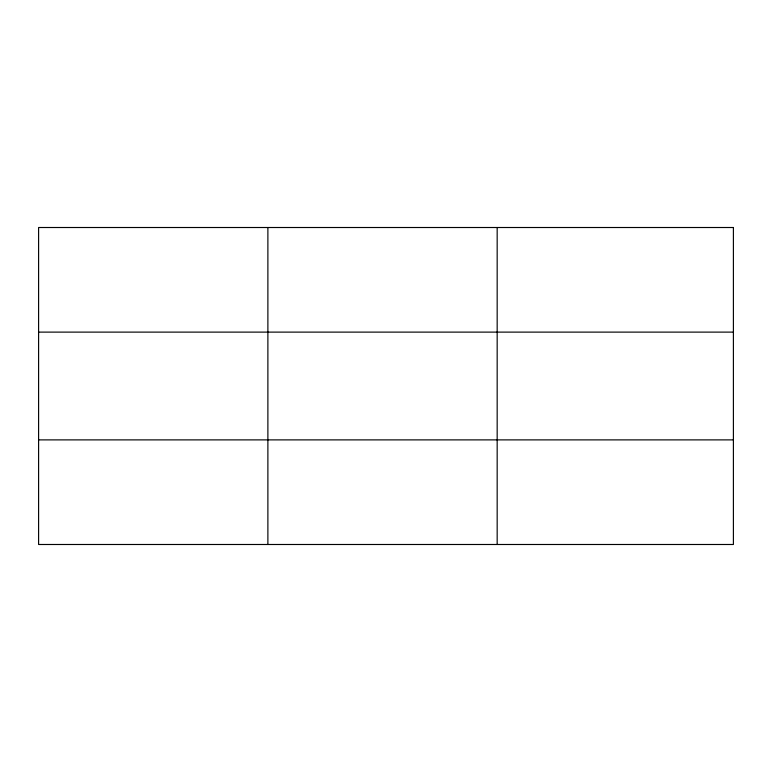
<?xml version="1.0" encoding="UTF-8"?>
<svg xmlns="http://www.w3.org/2000/svg" width="772" height="772" viewBox="0 0 772 772"><rect width="100%" height="100%" fill="white"/><g stroke="black" fill="none" stroke-linecap="round" stroke-linejoin="round"><path stroke-width="1.16" d="M267.884 227.508L267.884 544.492M497.168 227.508L497.168 544.492M38.6 332.114L733.4 332.114M38.6 439.886L733.4 439.886M733.4 227.508L733.4 544.492L38.6 544.492L38.6 227.508L733.4 227.508"/></g></svg>
